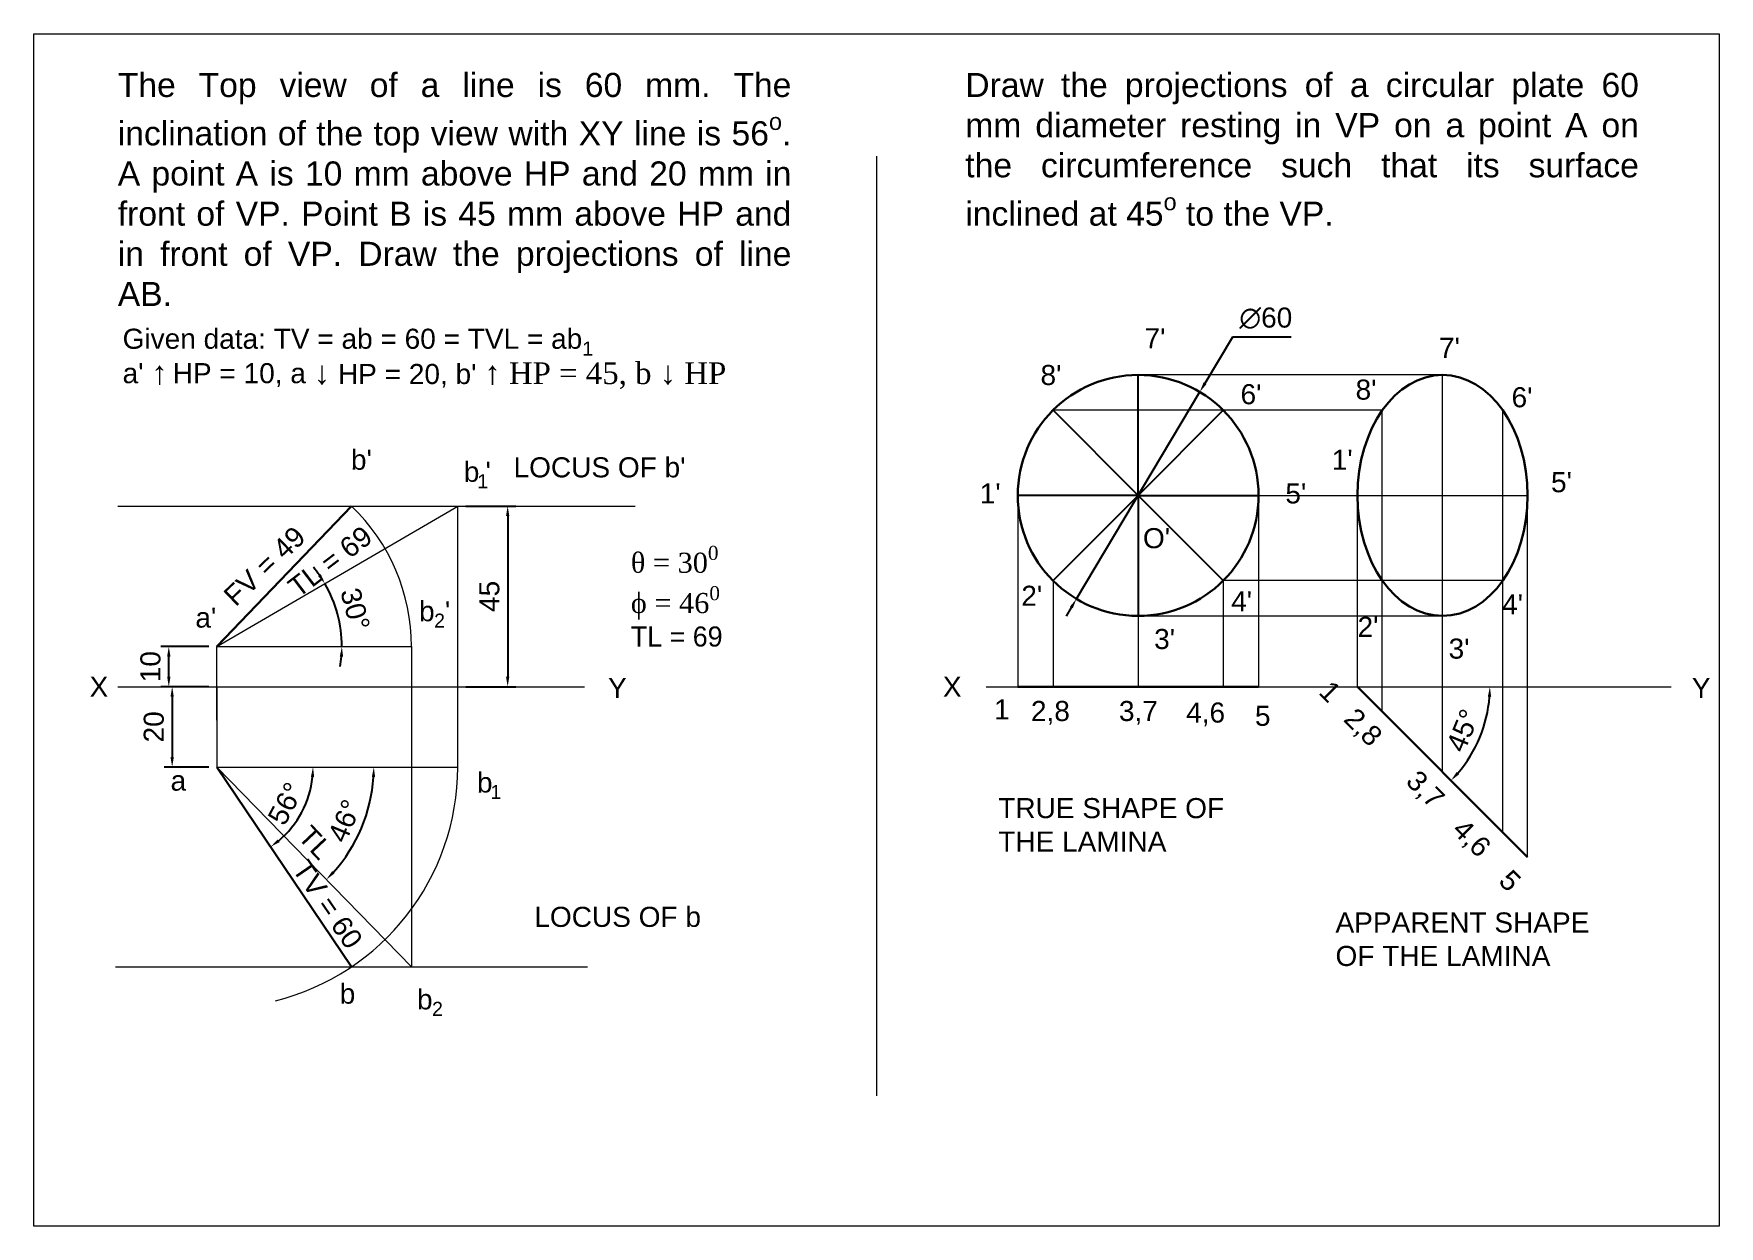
# Model space of a CAD drawing. Header units: millimetres. Extents: x 765 to 1185, y 2159 to 2456.
import ezdxf

# ---------------------------------------------------------------- set-up
doc = ezdxf.new("R2010")
doc.units = ezdxf.units.MM
doc.styles.get("Standard").update_dxf_attribs({"font": 'arial.ttf'})
doc.dimstyles.new('ISO-25', dxfattribs={"dimtxt": 5, "dimasz": 2.5, "dimexe": 2, "dimexo": 2, "dimgap": 2, "dimtad": 1, "dimtoh": 1, "dimdec": 0, "dimdsep": 46, "dimtxsty": 'Standard', "dimcen": 2.5, "dimadec": 0, "dimazin": 0, "dimtfac": 1, "dimtdec": 0, "dimtmove": 0, "dimatfit": 3, "dimfxl": 1, "dimarcsym": 0})

# ---------------------------------------------------------------- blocks, each defined once
blk = doc.blocks.new('*D2')
at = {"color": 0, "lineweight": -2, "transparency": 16777216}
for p, q in [((808.18, 2293.7), (797.03, 2293.7)), ((799.03, 2291.2), (799.03, 2276.2)), ((808.18, 2273.7), (797.03, 2273.7))]:
    blk.add_line(p, q, dxfattribs=at)
at = {"color": 0, "transparency": 16777216}
for points in [[(798.61, 2291.2), (799.44, 2291.2), (799.03, 2293.7)], [(798.61, 2276.2), (799.44, 2276.2), (799.03, 2273.7)]]:
    blk.add_solid(points, dxfattribs=at)
at = {"layer": 'Defpoints', "color": 0, "transparency": 16777216}
for p in [(810.18, 2293.7), (799.03, 2273.7), (810.18, 2273.7)]:
    blk.add_point(p, dxfattribs=at)
at = {"color": 0, "lineweight": 9, "transparency": 16777216, "insert": (794.47, 2283.7), "char_height": 5, "attachment_point": 5, "rotation": 90}
blk.add_mtext('20', dxfattribs=at)
blk = doc.blocks.new('*D3')
at = {"color": 0, "lineweight": -2, "transparency": 16777216}
for p, q in [((808.18, 2303.7), (796.19, 2303.7)), ((798.19, 2296.2), (798.19, 2301.2)), ((808.18, 2293.7), (796.19, 2293.7))]:
    blk.add_line(p, q, dxfattribs=at)
at = {"color": 0, "transparency": 16777216}
for points in [[(797.78, 2301.2), (798.61, 2301.2), (798.19, 2303.7)], [(797.78, 2296.2), (798.61, 2296.2), (798.19, 2293.7)]]:
    blk.add_solid(points, dxfattribs=at)
at = {"layer": 'Defpoints', "color": 0, "transparency": 16777216}
for p in [(798.19, 2303.7), (810.18, 2303.7), (810.18, 2293.7)]:
    blk.add_point(p, dxfattribs=at)
at = {"color": 0, "lineweight": 9, "transparency": 16777216, "insert": (793.64, 2298.7), "char_height": 5, "attachment_point": 5, "rotation": 90}
blk.add_mtext('10', dxfattribs=at)
blk = doc.blocks.new('*D11')
at = {"color": 0, "lineweight": -2, "transparency": 16777216}
for p, q in [((872.18, 2338.7), (884.63, 2338.7)), ((882.63, 2336.2), (882.63, 2296.2)), ((872.18, 2293.7), (884.63, 2293.7))]:
    blk.add_line(p, q, dxfattribs=at)
at = {"color": 0, "transparency": 16777216}
for points in [[(882.21, 2336.2), (883.04, 2336.2), (882.63, 2338.7)], [(882.21, 2296.2), (883.04, 2296.2), (882.63, 2293.7)]]:
    blk.add_solid(points, dxfattribs=at)
at = {"layer": 'Defpoints', "color": 0, "transparency": 16777216}
for p in [(870.18, 2338.7), (870.18, 2293.7), (882.63, 2293.7)]:
    blk.add_point(p, dxfattribs=at)
at = {"color": 0, "lineweight": 9, "transparency": 16777216, "insert": (878.08, 2316.2), "char_height": 5, "attachment_point": 5, "rotation": 90}
blk.add_mtext('45', dxfattribs=at)
blk = doc.blocks.new('*D12')
at = {"color": 0, "lineweight": -2, "transparency": 16777216}
for start, end in [(34.8586, 39.4607), (0, 30.2564), (350.7958, 355.3979)]:
    blk.add_arc((810.18, 2303.7), 31.13, start, end, dxfattribs=at)
at = {"color": 0, "transparency": 16777216}
for points in [[(836.08, 2321.72), (835.38, 2321.27), (837.07, 2319.38)], [(840.8, 2301.22), (841.63, 2301.18), (841.31, 2303.7)]]:
    blk.add_solid(points, dxfattribs=at)
at = {"layer": 'Defpoints', "color": 0, "transparency": 16777216}
for p in [(870.18, 2338.7), (840.83, 2309.15), (810.18, 2303.7), (810.18, 2303.7), (858.67, 2303.7)]:
    blk.add_point(p, dxfattribs=at)
at = {"color": 0, "lineweight": 9, "transparency": 16777216, "insert": (844.63, 2313.01), "char_height": 5, "attachment_point": 5, "rotation": 285.1282}
blk.add_mtext('30°', dxfattribs=at)
blk = doc.blocks.new('*D13')
at = {"color": 0, "lineweight": -2, "transparency": 16777216}
blk.add_arc((810.18, 2273.7), 23.95, 309.9829, 354.0171, dxfattribs=at)
at = {"color": 0, "transparency": 16777216}
for points in [[(833.59, 2271.22), (834.42, 2271.18), (834.13, 2273.7)], [(825.82, 2255.01), (825.32, 2255.68), (823.58, 2253.84)]]:
    blk.add_solid(points, dxfattribs=at)
at = {"layer": 'Defpoints', "color": 0, "transparency": 16777216}
for p in [(810.18, 2273.7), (810.18, 2273.7), (870.18, 2273.7), (829.23, 2259.17), (843.73, 2223.96)]:
    blk.add_point(p, dxfattribs=at)
at = {"color": 0, "lineweight": 9, "transparency": 16777216, "insert": (827.31, 2264.59), "char_height": 5, "attachment_point": 5, "rotation": 62}
blk.add_mtext('56°', dxfattribs=at)
blk = doc.blocks.new('*D14')
at = {"color": 0, "lineweight": -2, "transparency": 16777216}
blk.add_arc((810.18, 2273.7), 39.09, 317.931, 356.3351, dxfattribs=at)
at = {"color": 0, "transparency": 16777216}
for points in [[(848.78, 2271.21), (849.61, 2271.19), (849.27, 2273.7)], [(839.5, 2247.22), (838.9, 2247.79), (837.47, 2245.7)]]:
    blk.add_solid(points, dxfattribs=at)
at = {"layer": 'Defpoints', "color": 0, "transparency": 16777216}
for p in [(810.18, 2273.7), (810.18, 2273.7), (870.18, 2273.7), (843.87, 2253.86), (858.67, 2223.96)]:
    blk.add_point(p, dxfattribs=at)
at = {"color": 0, "lineweight": 9, "transparency": 16777216, "insert": (842.01, 2260.28), "char_height": 5, "attachment_point": 5, "rotation": 67.1331}
blk.add_mtext('46°', dxfattribs=at)
blk = doc.blocks.new('*U17')
blk.add_line((-15, 0), (15, 0))
blk = doc.blocks.new('*U18')
at = {"color": 0, "linetype": 'ByBlock', "lineweight": -2, "transparency": 16777216}
for p, rotation in [((1039.72, 2356.34), 90.00000000000001), ((1029.12, 2351.95), 135), ((1050.33, 2351.95), 45.00000000000002), ((1024.72, 2341.34), 180), ((1029.12, 2330.74), 225), ((1039.72, 2326.34), 269.9999999999999), ((1050.33, 2330.74), 314.9999999999999)]:
    blk.add_blockref('*U17', p, dxfattribs=dict(at, rotation=rotation))
blk.add_blockref('*U17', (1054.72, 2341.34), dxfattribs=at)
blk = doc.blocks.new('*D19')
at = {"color": 0, "lineweight": -2, "transparency": 16777216}
for p, q in [((1063.25, 2380.79), (1056.37, 2369.26)), ((1077.83, 2380.79), (1063.25, 2380.79)), ((1024.35, 2315.58), (1055.09, 2367.11)), ((1023.07, 2313.43), (1021.79, 2311.28))]:
    blk.add_line(p, q, dxfattribs=at)
at = {"color": 0, "transparency": 16777216}
for points in [[(1056.01, 2369.47), (1056.73, 2369.04), (1055.09, 2367.11)], [(1022.72, 2313.64), (1023.43, 2313.22), (1024.35, 2315.58)]]:
    blk.add_solid(points, dxfattribs=at)
at = {"layer": 'Defpoints', "color": 0, "transparency": 16777216}
for p in [(1055.09, 2367.11), (1024.35, 2315.58)]:
    blk.add_point(p, dxfattribs=at)
at = {"color": 0, "lineweight": 9, "transparency": 16777216, "insert": (1071.54, 2385.48), "char_height": 5, "attachment_point": 5}
blk.add_mtext('∅60', dxfattribs=at)
blk = doc.blocks.new('*D20')
at = {"color": 0, "lineweight": -2, "transparency": 16777216}
blk.add_arc((1094.35, 2293.7), 33.02, 319.3391, 355.6609, dxfattribs=at)
at = {"color": 0, "lineweight": 9, "transparency": 16777216}
for points in [[(1126.86, 2291.21), (1127.69, 2291.18), (1127.37, 2293.7)], [(1119.71, 2271.9), (1119.09, 2272.47), (1117.7, 2270.35)]]:
    blk.add_solid(points, dxfattribs=at)
at = {"layer": 'Defpoints', "color": 0, "lineweight": 9, "transparency": 16777216}
for p in [(1001.84, 2293.7), (1094.35, 2293.7), (1172.51, 2293.7), (1122.95, 2277.19), (1136.78, 2251.27)]:
    blk.add_point(p, dxfattribs=at)
at = {"color": 0, "lineweight": 9, "transparency": 16777216, "insert": (1120.66, 2282.8), "char_height": 5, "attachment_point": 5, "rotation": 67.5}
blk.add_mtext('45°', dxfattribs=at)

msp = doc.modelspace()

# ---------------------------------------------------------------- linework, layer by layer
at = {"lineweight": 9}
for p, q in [((974.53, 2425.87), (974.53, 2191.78)), ((1115.57, 2371.34), (1039.72, 2371.34)), ((1115.57, 2272.48), (1115.57, 2371.34)), ((1100.57, 2362.56), (1018.51, 2362.56)), ((1100.57, 2287.48), (1100.57, 2362.56)), ((1130.57, 2257.48), (1130.57, 2362.56)), ((1009.72, 2341.34), (1009.72, 2293.7)), ((1069.72, 2341.34), (1069.72, 2293.7)), ((1069.72, 2341.34), (1136.78, 2341.34)), ((1094.35, 2293.7), (1094.35, 2341.34)), ((1136.78, 2251.27), (1136.78, 2341.34)), ((810.18, 2303.7), (870.18, 2338.7)), ((1018.51, 2320.13), (1018.51, 2293.7)), ((1060.94, 2320.13), (1060.94, 2293.7)), ((1130.57, 2320.13), (1060.94, 2320.13)), ((1039.72, 2311.34), (1039.72, 2293.7)), ((1039.72, 2311.34), (1039.72, 2293.7)), ((1039.72, 2311.34), (1115.57, 2311.34)), ((810.18, 2303.7), (858.67, 2303.7)), ((858.67, 2303.7), (858.67, 2223.96)), ((858.67, 2223.96), (810.18, 2273.7))]:
    msp.add_line(p, q, dxfattribs=at)
at = {"lineweight": 9, "transparency": 33554648}
for p, q in [((785.48, 2338.7), (914.41, 2338.7)), ((870.18, 2273.7), (870.18, 2338.7)), ((870.18, 2273.7), (870.18, 2338.7)), ((810.18, 2293.7), (810.18, 2303.7)), ((785.48, 2293.7), (901.75, 2293.7)), ((810.18, 2285.34), (810.18, 2293.7)), ((810.18, 2293.7), (810.18, 2273.7)), ((1001.84, 2293.7), (1172.51, 2293.7)), ((810.18, 2273.7), (870.18, 2273.7)), ((810.18, 2273.7), (870.18, 2273.7)), ((784.92, 2223.96), (902.54, 2223.96))]:
    msp.add_line(p, q, dxfattribs=at)
at = {"lineweight": 30}
for p, q in [((843.73, 2338.7), (810.18, 2303.7)), ((1009.72, 2293.7), (1069.72, 2293.7)), ((1094.35, 2293.7), (1136.78, 2251.27))]:
    msp.add_line(p, q, dxfattribs=at)
at = {"lineweight": 30, "transparency": 33554648}
msp.add_line((810.18, 2273.7), (843.73, 2223.96), dxfattribs=at)
at = {"lineweight": 9}
msp.add_lwpolyline([(764.53, 2456.33), (1184.53, 2456.33), (1184.53, 2159.33), (764.53, 2159.33)], close=True, dxfattribs=at)
at = {"lineweight": 30}
msp.add_circle((1039.72, 2341.34), 30, dxfattribs=at)
at = {"lineweight": 9}
msp.add_arc((810.18, 2303.7), 48.48, 0, 46.2104, dxfattribs=at)
at = {"lineweight": 9, "transparency": 33554648}
msp.add_arc((810.18, 2273.7), 60, 284.0459, 0, dxfattribs=at)
at = {"lineweight": 30}
msp.add_ellipse((1115.57, 2341.34), major_axis=(0, 30), ratio=0.707107, dxfattribs=at)

# ---------------------------------------------------------------- block references
at = {"lineweight": 9}
msp.add_blockref('*U18', (0, 0), dxfattribs=at)

# ---------------------------------------------------------------- texts
for s, height, p in [("7'", 5, (1041.32, 2378)), ("7'", 5, (1114.69, 2375.61)), ("8'", 5, (1015.4, 2368.84)), ("6'", 5, (1065.24, 2364.05)), ("8'", 5, (1093.9, 2365.2)), ("6'", 5, (1132.77, 2363.3)), ("b'", 5, (843.58, 2347.73)), ("1'", 5, (1087.97, 2347.72)), ('b', 5, (871.7, 2344.73)), ("'", 5, (877.11, 2344.73)), ('1', 3.5, (875.05, 2343.13)), ("1'", 5, (1000.25, 2339.35)), ("5'", 5, (1076.41, 2339.35)), ("5'", 5, (1142.6, 2342.14)), ("O'", 5, (1040.92, 2328.2)), ("2'", 5, (1010.61, 2313.85)), ('b', 5, (860.55, 2310.01)), ("'", 5, (866.99, 2310.01)), ("4'", 5, (1062.89, 2312.47)), ("4'", 5, (1130.41, 2311.72)), ('2', 3.5, (864.3, 2308.41)), ("2'", 5, (1094.39, 2306.11)), ("3'", 5, (1043.71, 2303.09)), ("3'", 5, (1117.08, 2300.7)), ('X', 5, (778.45, 2291.19)), ('Y', 5, (907.64, 2290.9)), ('X', 5, (991.07, 2291.19)), ('Y', 5, (1177.69, 2290.9)), ('1', 5, (1003.83, 2285.56)), ('2,8', 5, (1013.01, 2285.16)), ('3,7', 5, (1034.94, 2285.16)), ('4,6', 5, (1051.68, 2284.77)), ('5', 5, (1068.83, 2283.97)), ('b', 5, (840.78, 2214.76)), ('b', 5, (860.04, 2213.33)), ('2', 3.5, (863.78, 2211.73))]:
    msp.add_text(s, height=height, dxfattribs=at).set_placement(p)
at = {"lineweight": 9, "transparency": 33554648}
for s, height, p in [("LOCUS OF b'", 5, (884.09, 2345.84)), ("a'", 5, (804.81, 2308.43)), ('b', 5, (874.98, 2267.35)), ('a', 5, (798.63, 2267.82)), ('1', 3.5, (878.33, 2265.75)), ('LOCUS OF b', 5, (889.27, 2233.89))]:
    msp.add_text(s, height=height, dxfattribs=at).set_placement(p)
at = {"lineweight": 9}
for s, rotation, p in [('FV = 49', 43.7043, (814.85, 2313.43)), ('TL = 69', 37.3692, (830.42, 2315.66)), ('1', 315, (1084.44, 2292.11)), ('2,8', 315, (1090.64, 2285.34)), ('3,7', 315, (1106.15, 2269.83)), ('TL', 313.3385, (830.07, 2256.15)), ('4,6', 315, (1117.71, 2257.71)), ('TV = 60', 304.402, (828.77, 2248.26)), ('5', 315, (1129.27, 2245.02))]:
    msp.add_text(s, height=5, rotation=rotation, dxfattribs=at).set_placement(p)
at = {"lineweight": 9, "attachment_point": 1}
for s, width, insert, char_height in [('\\A1;\\pxqj;The Top view of a line is 60 mm. The inclination of the top view with XY line is 56{\\H0.7x;\\So^ ;}. A point A is 10 mm above HP and 20 mm in front of VP. Point B is 45 mm above HP and in front of VP. Draw the projections of line AB.', 167.3366, (785.48, 2446.57), 6), ('\\A1;\\pxqj;Draw the projections of a circular plate 60 mm diameter resting in VP on a point A on the circumference such that its surface inclined at 45{\\H0.7x;\\So^ ;} to the VP.', 167.3366, (996.66, 2446.57), 6), ("\\A1;Given data: TV = ab = 60 = TVL = ab{\\H0.7x;\\S^ 1;} \\Pa' {\\A0;\\fTimes New Roman|b0|i0|c134|p18;\\H1.08333x;↑\\fMS Shell Dlg 2|b0|i0|c0|p0;\\H0.61538x; }HP = 10, a {\\A0;\\fTimes New Roman|b0|i0|c134|p18;\\H1.08333x;↓\\fArial|b0|i0|c0|p34;\\H0.92308x; HP = 20, b' \\fTimes New Roman|b0|i0|c134|p18;\\H1.08333x;↑\\fTimes New Roman|b0|i0|c0|p18; HP = 45, b \\fTimes New Roman|b0|i0|c134|p18;↓\\fTimes New Roman|b0|i0|c0|p18; HP}", 163.7508, (786.68, 2382.87), 5), ('\\A1;{\\fTimes New Roman|b0|i0|c0|p18;\\H2x;θ = 30\\H0.7x;\\S0^ ;\\fMS Shell Dlg 2|b0|i0|c0|p0;\\H1.42857x;\\P\\fTimes New Roman|b0|i0|c0|p18;ϕ = 46\\H0.7x;\\S0^ ;\\fMS Shell Dlg 2|b0|i0|c0|p0;\\H0.47619x;\\P\\H3.00003x;TL = 69\\H0.33333x;\\P }', 49.4425, (913.32, 2328.78), 2.5), ('TRUE SHAPE OF THE LAMINA', 68.0234, (1004.87, 2265.97), 5), ('APPARENT SHAPE OF THE LAMINA', 68.0234, (1088.9, 2237.49), 5)]:
    msp.add_mtext_dynamic_manual_height_columns(s, width=width, gutter_width=12.5, heights=[0], dxfattribs=dict(at, insert=insert, char_height=char_height))

# ---------------------------------------------------------------- dimensions: what is measured, and where the dimension line sits
at = {"lineweight": 9}
dim = msp.add_diameter_dim_2p(p1=(1024.35, 2315.58), p2=(1055.09, 2367.11), dimstyle='ISO-25', dxfattribs=at)
dim.commit()
dim.dimension.update_dxf_attribs({"geometry": '*D19', "text_midpoint": (1071.54, 2380.79), "dimtype": 163})
for base, line1, line2, picture, middle in [((840.83, 2309.15), ((810.18, 2303.7), (858.67, 2303.7)), ((810.18, 2303.7), (870.18, 2338.7)), '*D12', (844.63, 2313.01)), ((1122.95, 2277.19), ((1094.35, 2293.7), (1136.78, 2251.27)), ((1001.84, 2293.7), (1172.51, 2293.7)), '*D20', (1120.66, 2282.8)), ((829.23, 2259.17), ((810.18, 2273.7), (870.18, 2273.7)), ((810.18, 2273.7), (843.73, 2223.96)), '*D13', (827.31, 2264.59)), ((843.87, 2253.86), ((810.18, 2273.7), (870.18, 2273.7)), ((858.67, 2223.96), (810.18, 2273.7)), '*D14', (842.01, 2260.28))]:
    dim = msp.add_angular_dim_2l(base=base, line1=line1, line2=line2, dimstyle='ISO-25', dxfattribs=at)
    dim.commit()
    dim.dimension.update_dxf_attribs({"geometry": picture, "text_midpoint": middle})
dim = msp.add_aligned_dim(p1=(870.18, 2338.7), p2=(870.18, 2293.7), distance=12.44, dimstyle='ISO-25', dxfattribs=at)
dim.commit()
dim.dimension.update_dxf_attribs({"geometry": '*D11', "text_midpoint": (878.08, 2316.2)})
at = {"lineweight": 9, "transparency": 33554648}
dim = msp.add_linear_dim(base=(798.19, 2303.7), p1=(810.18, 2293.7), p2=(810.18, 2303.7), angle=90, dimstyle='ISO-25', dxfattribs=at)
dim.commit()
dim.dimension.update_dxf_attribs({"geometry": '*D3', "text_midpoint": (798.19, 2298.7), "dimtype": 160})
dim = msp.add_linear_dim(base=(799.03, 2273.7), p1=(810.18, 2293.7), p2=(810.18, 2273.7), angle=90, dimstyle='ISO-25', dxfattribs=at)
dim.commit()
dim.dimension.update_dxf_attribs({"geometry": '*D2', "text_midpoint": (794.47, 2283.7)})

doc.saveas('drawing.dxf')
